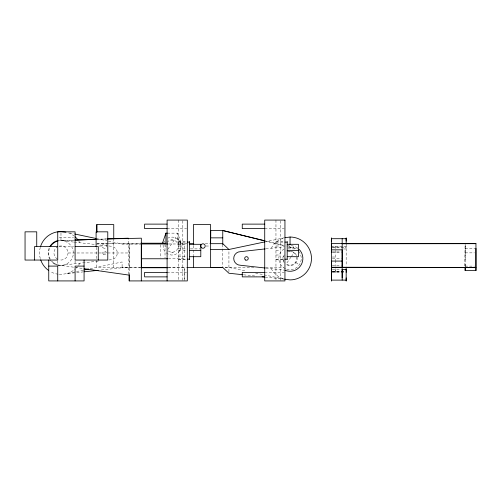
<?xml version="1.0" encoding="UTF-8"?>
<svg xmlns="http://www.w3.org/2000/svg" width="501" height="501" viewBox="0 0 501 501"><rect width="100%" height="100%" fill="white"/><g stroke="black" fill="none" stroke-linecap="round" stroke-linejoin="round"><path stroke-width="0.38" stroke-dasharray="2.5 1.88" d="M113.74 267.465L113.752 239.779M128.262 274.36L128.262 238.188M228.926 271.792L228.926 250.25M335.657 271.849L335.657 272.319L335.657 268.699M335.657 271.198L335.657 267.096M335.657 247.15L335.657 246.661L335.657 248.477M346.172 247.15L346.172 246.661L331.612 246.661M465.166 266.432L465.166 262.192M465.166 259.969L465.166 243.68M464.74 265.912L465.135 245.214L465.166 267.453M79.747 263.2L79.54 263.689A21.437 21.437 0 0 1 76.139 268.129M271.285 248.233L271.486 247.745A21.437 21.437 0 0 1 284.505 237.756L265.467 241.77M164.71 240.925A8.987 8.987 0 0 0 163.119 245.296L163.226 247.638A8.987 8.987 0 0 0 179.439 251.226C182.777 246.624 180.535 239.478 175.143 237.631M179.439 251.226L180.523 249.147A8.987 8.987 0 0 0 168.273 237.931L167.935 238.144M167.76 249.442L175.795 237.969M290.906 257.232L286.184 263.983A6.738 6.738 0 0 0 296.686 257.289M291.338 256.618L294.175 252.567M83.279 270.145L66.527 273.678L60.978 274.41A21.437 21.437 0 0 1 58.886 274.304M90.13 268.699L122.1 261.96L122.1 267.753L101.258 269.976M286.848 246.054L290.048 245.628A12.832 12.832 0 0 1 297.588 248.076M98.196 261.146L65.838 264.747L64.303 265.367A12.832 12.832 0 0 1 50.219 259.956M108.961 259.95L110.502 259.781A6.807 6.807 0 0 0 117.309 252.974A6.807 6.807 0 0 0 110.502 246.166L97.432 244.713M265.899 248.828L284.48 246.761M83.51 271.868L66.527 273.678A21.437 21.437 0 0 0 75.119 269.087M170.998 239.979L174.191 240.255L175.626 241A6.194 6.194 0 0 1 176.64 250.256A6.194 6.194 0 0 1 167.334 250.055M171.536 252.247L173.152 252.172M288.094 247.394L291.025 247.269L293.887 247.901L290.11 247.306L291.025 247.269A11.235 11.235 0 0 1 296.492 249.254M167.096 228.619L186.566 228.619M264.722 228.619L284.199 228.619M167.372 233.147L177.655 233.147L181.531 243.686M59.243 237.587L73.584 237.587M178.331 241.513L186.566 241.513M275.957 241.513L284.199 241.513M178.331 242.102L186.566 242.102M275.957 242.102L284.199 242.102M96.812 243.217L140.581 243.21M96.812 243.693L106.826 243.686M107.59 243.693L113.752 243.686L113.746 243.217M186.892 243.686L178.093 243.686L177.655 233.147M205.272 243.686L210.639 243.686M141.345 243.981L122.1 243.987L107.634 240.937M122.1 243.987L140.574 243.987M168.624 243.981L184.211 243.981L184.211 258.767L168.624 258.767M178.331 244.306L186.566 244.306M99.142 246.029L102.248 246.029M178.331 246.004L182.827 246.004M205.974 246.022L209.856 246.022M275.957 246.004L280.454 246.004M59.243 246.573L73.584 246.573M332.288 247.049L346.172 247.049M332.288 247.644L346.172 247.644M465.166 248.402L475.95 248.402M178.331 248.897L186.566 248.897M190.311 248.897L200.049 248.897M287.943 248.897L297.682 248.897M343.504 248.978L346.172 248.978M178.331 250.5L186.566 250.5M275.957 250.5L280.454 250.5M332.288 251.928L341.45 251.928M332.37 252.466L341.419 252.466M465.166 252.861L474.409 252.861M59.149 246.123A7.089 7.089 0 0 1 68.073 252.974L128.262 252.974M178.331 254.996L182.827 254.996M275.957 254.996L280.454 254.996M178.331 256.694L186.566 256.694M332.288 257.026L335.657 257.026M332.37 258.259L341.419 258.259M275.957 259.18L284.199 259.186M178.331 259.18L186.566 259.186M178.331 259.487L186.566 259.487M275.957 259.487L284.199 259.487M332.288 265.543L341.45 265.543M465.166 266.119L474.409 266.119M225.081 267.446L228.926 267.446L246.436 271.135M140.468 267.459L96.812 267.465L96.818 246.029M168.442 267.459L186.466 267.459M141.345 267.753L122.1 267.753L129.22 267.766L129.208 243.987L129.214 275.124M168.142 267.734L184.218 267.753L184.218 280.923M332.288 269.432L341.45 269.432M332.288 271.198L345.421 271.198M332.288 271.83L345.421 271.83M332.288 271.849L345.421 271.849M332.288 272.319L345.421 272.319M167.096 272.381L186.566 272.381M264.722 272.381L284.199 272.381M225.118 267.471L253.976 267.565M265.668 267.603L283.61 267.666M243.592 274.805L256.712 276.201M265.204 277.109L283.729 279.082M73.534 242.052L65.775 241.194L60.978 240.142A12.832 12.832 0 0 0 57.659 240.58M74.311 242.14L96.662 244.626M265.899 268.085L285.194 270.233M57.778 264.935A12.387 12.387 0 0 1 52.223 261.729L54.791 263.701L57.778 264.935L83.41 268.611M69.57 232.909L74.142 233.873M96.981 238.689L106.876 240.774M255.573 273.064L283.741 279.001M295.941 262.58L299.254 264.904M271.285 268.686L271.486 269.175A21.437 21.437 0 0 0 284.499 279.163M79.747 242.747L79.54 242.259A21.437 21.437 0 0 0 78.807 241.069M184.211 267.722L184.218 280.147M222.77 244.488L222.776 267.002M193.38 245.634L193.38 255.767M346.172 244.106L346.172 266.075M335.657 250.45L335.657 260.075M335.657 260.351L335.657 266.075M280.454 220.853L280.454 280.923M275.957 220.077L275.957 280.923M182.827 220.853L182.827 280.923M178.331 220.077L178.331 280.923M165.023 243.981L165.023 257.99M160.533 244.764L160.533 257.99M75.094 260.827L75.094 264.691M60.978 233.103L60.978 240.142M57.734 260.827L57.734 264.691M58.404 265.085A12.387 12.387 0 0 0 73.365 252.974L72.946 249.767A12.387 12.387 0 0 0 57.778 241.012M50.257 259.167A12.387 12.387 0 0 1 49.95 247.35M68.073 252.974A7.089 7.089 0 0 1 59.149 259.825M57.44 259.117A7.089 7.089 0 0 1 57.44 246.83M58.185 274.222A21.437 21.437 0 0 1 50.263 271.536M40.274 258.522A21.437 21.437 0 0 1 40.274 247.425M68.524 232.909A21.437 21.437 0 0 1 74.029 235.965M49.868 259.386A12.832 12.832 0 0 1 49.868 246.561M165.975 247.15A6.194 6.194 0 0 1 165.906 245.54M167.002 242.528A6.194 6.194 0 0 1 174.191 240.255M283.942 261.309A6.738 6.738 0 0 1 284.211 255.09M288.877 251.821A6.738 6.738 0 0 1 296.16 255.61M297.131 257.207A7.189 7.189 0 0 1 286.453 264.685M284.161 262.587A7.189 7.189 0 0 1 284.161 254.339M287.01 251.947A7.189 7.189 0 0 1 296.567 255.422M298.652 251.239A11.235 11.235 0 0 1 286.209 269.018M285.532 268.743A11.235 11.235 0 0 1 285.301 248.277M74.28 240.117L60.984 240.586L74.28 240.117M106.35 238.971L96.962 239.303L106.356 238.971M284.199 245.596L265.236 240.943L284.199 245.59M291.025 247.269L287.994 246.523L291.025 247.269M103.3 254.245A1.797 1.797 0 0 0 106.306 253.437A1.797 1.797 0 0 0 104.102 251.239A1.797 1.797 0 0 0 103.3 254.245M102.905 247.619A2.248 2.248 0 0 0 106.663 246.611A2.248 2.248 0 0 0 103.914 243.862A2.248 2.248 0 0 0 102.905 247.619"/><path stroke-width="0.75" d="M96.818 224.605L96.812 232.239L96.812 224.598L113.758 224.605L113.752 239.109M167.096 280.923L167.096 220.077L187.318 220.077L187.318 280.923L129.214 280.923L129.214 275.124L84.181 268.724M210.664 237.449L210.67 230.523L222.763 230.523L264.478 240.756L222.763 230.523L222.77 244.488M290.048 244.845L290.048 237.023L285.088 237.681M331.612 280.454L331.612 280.923L331.612 238.056L331.612 241.094M331.612 252.466L331.612 243.48L475.95 243.567L475.95 270.578L465.166 270.578L465.166 267.453M342.17 280.109L342.177 243.549M346.172 280.454L346.172 280.923L346.172 267.384M346.172 277.886L346.172 280.109L331.612 280.109L331.612 261.071L342.17 261.071M346.172 272.319L346.172 271.849M346.172 271.198L346.172 269.432L342.17 269.432L342.17 277.886M346.172 241.094L346.172 238.056L346.172 243.874M465.166 270.578L465.166 267.208M141.345 267.753L141.345 243.981L167.848 243.981M210.714 230.523L210.633 243.686L222.77 243.68L228.926 249.473L264.71 241.927M162.468 243.21L165.906 233.147L167.372 233.147M84.036 269.983L88.608 269.024M265.135 248.916L240.53 251.652A6.807 6.807 0 0 0 233.723 258.46A6.807 6.807 0 0 0 240.53 265.267L265.135 268.004M84.281 271.786L98.171 270.308M128.256 238.188L107.133 238.939L141.345 238.188L141.313 280.923M167.096 224.122L144.626 224.122L144.626 228.619L167.096 228.619M264.722 224.122L242.259 224.122L242.259 228.619L264.722 228.619M210.67 237.856L222.763 237.856M331.612 238.701L346.623 238.701M187.318 242.102L189.566 242.102M284.944 242.102L287.192 242.102M140.812 243.21L165.906 243.21L165.906 233.147M189.19 243.686L193.787 243.686M475.95 243.68L342.17 243.774L342.17 238.701M189.566 244.306L200.801 244.306L200.801 256.694L189.566 256.694M287.192 244.306L298.427 244.306L298.427 256.694L287.192 256.694M57.734 246.573L34.55 246.573L34.55 260.05M75.094 246.573L98.277 246.573L98.277 260.05M210.639 249.473L228.926 249.473M331.612 249.842L342.17 249.842L342.17 267.315M189.566 250.5L200.801 250.5M287.192 250.5L298.427 250.5M167.848 258.767L141.345 258.767L141.345 243.981M187.318 259.186L189.566 259.186M284.944 259.186L287.192 259.186M48.747 266.094L57.734 266.094L57.734 280.923M84.08 266.094L75.094 266.094L75.094 280.923M331.612 267.246L475.95 267.446L331.612 267.54M141.088 267.459L167.66 267.459M187.199 267.459L222.776 267.465L210.639 267.459L210.633 224.586L193.373 224.592L193.38 244.857M141.313 267.747L167.848 267.753M167.096 272.381L144.626 272.381L144.626 276.878L167.096 276.878M264.722 272.381L242.259 272.381L242.259 276.878L264.722 276.878M242.822 274.723L228.926 273.239L222.77 267.446M262.117 276.777L264.434 277.028M65.944 232.195L60.978 231.537A21.437 21.437 0 0 0 40.468 246.755M284.499 279.163L290.048 279.896A21.437 21.437 0 0 0 311.484 258.46A21.437 21.437 0 0 0 290.048 237.023M74.899 234.036L96.217 238.526M285.194 270.233L286.729 270.853A12.832 12.832 0 0 0 299.122 249.385M193.38 256.55L193.386 267.459M475.95 248.402L475.95 270.578M287.192 241.513L287.192 259.487M189.566 241.513L189.566 259.487M129.214 274.723L129.214 280.923M96.092 246.573L96.092 231.831L107.778 231.831L107.778 260.05L75.094 260.05L75.094 231.831L57.734 231.831L57.734 260.05L25.05 260.05L25.05 231.831L36.736 231.831L36.736 246.573M84.08 260.05L84.08 280.923L48.747 280.923L48.747 260.05M50.257 246.78A12.387 12.387 0 0 1 57.778 241.012M48.497 270.402A21.437 21.437 0 0 1 40.681 259.856M75.119 236.86A21.437 21.437 0 0 1 77.987 239.923M49.868 246.561A12.832 12.832 0 0 1 57.659 240.58M96.186 239.334L75.062 240.085L96.186 239.334M284.944 220.077L264.722 220.077L264.722 280.923L284.944 280.923L284.944 220.077M201.364 247.613A2.248 2.248 0 0 0 205.122 246.605A2.248 2.248 0 0 0 202.373 243.855A2.248 2.248 0 0 0 201.364 247.613M245.565 260.013A1.797 1.797 0 0 0 248.258 258.46A1.797 1.797 0 0 0 245.565 256.9A1.797 1.797 0 0 0 245.565 260.013"/></g></svg>
